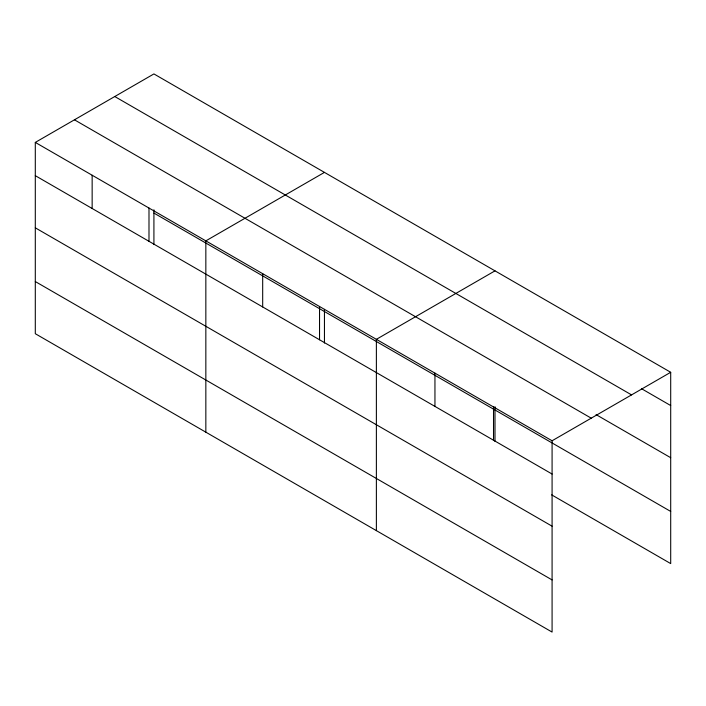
<?xml version="1.0" encoding="UTF-8"?>
<svg xmlns="http://www.w3.org/2000/svg" width="706" height="706" viewBox="0 0 706 706"><rect width="100%" height="100%" fill="white"/><g stroke="black" fill="none" stroke-linecap="round" stroke-linejoin="round"><path stroke-width="1.06" d="M552.083 526.182L552.083 440.773L35.3 142.409L35.3 333.709L552.083 632.073L552.083 526.182L35.3 227.826M551.668 494.871L670.7 563.591L670.7 372.291L153.917 73.927L35.3 142.409M324.451 172.388L205.843 240.87L205.843 432.169M494.994 270.848L376.377 339.33L376.377 530.63M552.083 440.773L670.7 372.291M641.419 388.644L670.7 405.553M114.769 96.528L631.561 394.892M596.076 414.616L670.7 457.709M74.439 119.808L591.231 418.173M153.917 213.071L670.7 511.435M35.3 175.67L552.083 474.035M35.3 281.553L552.083 579.917M494.994 406.7L494.994 441.506M493.52 406.956L493.52 440.217M434.949 373.147L434.949 406.409M324.451 309.343L324.451 343.045M319.536 306.51L319.536 339.771M262.685 273.69L262.685 306.951M153.917 209.788L153.917 244.585M148.992 208.049L148.992 241.311M92.151 175.229L92.151 208.491"/></g></svg>
